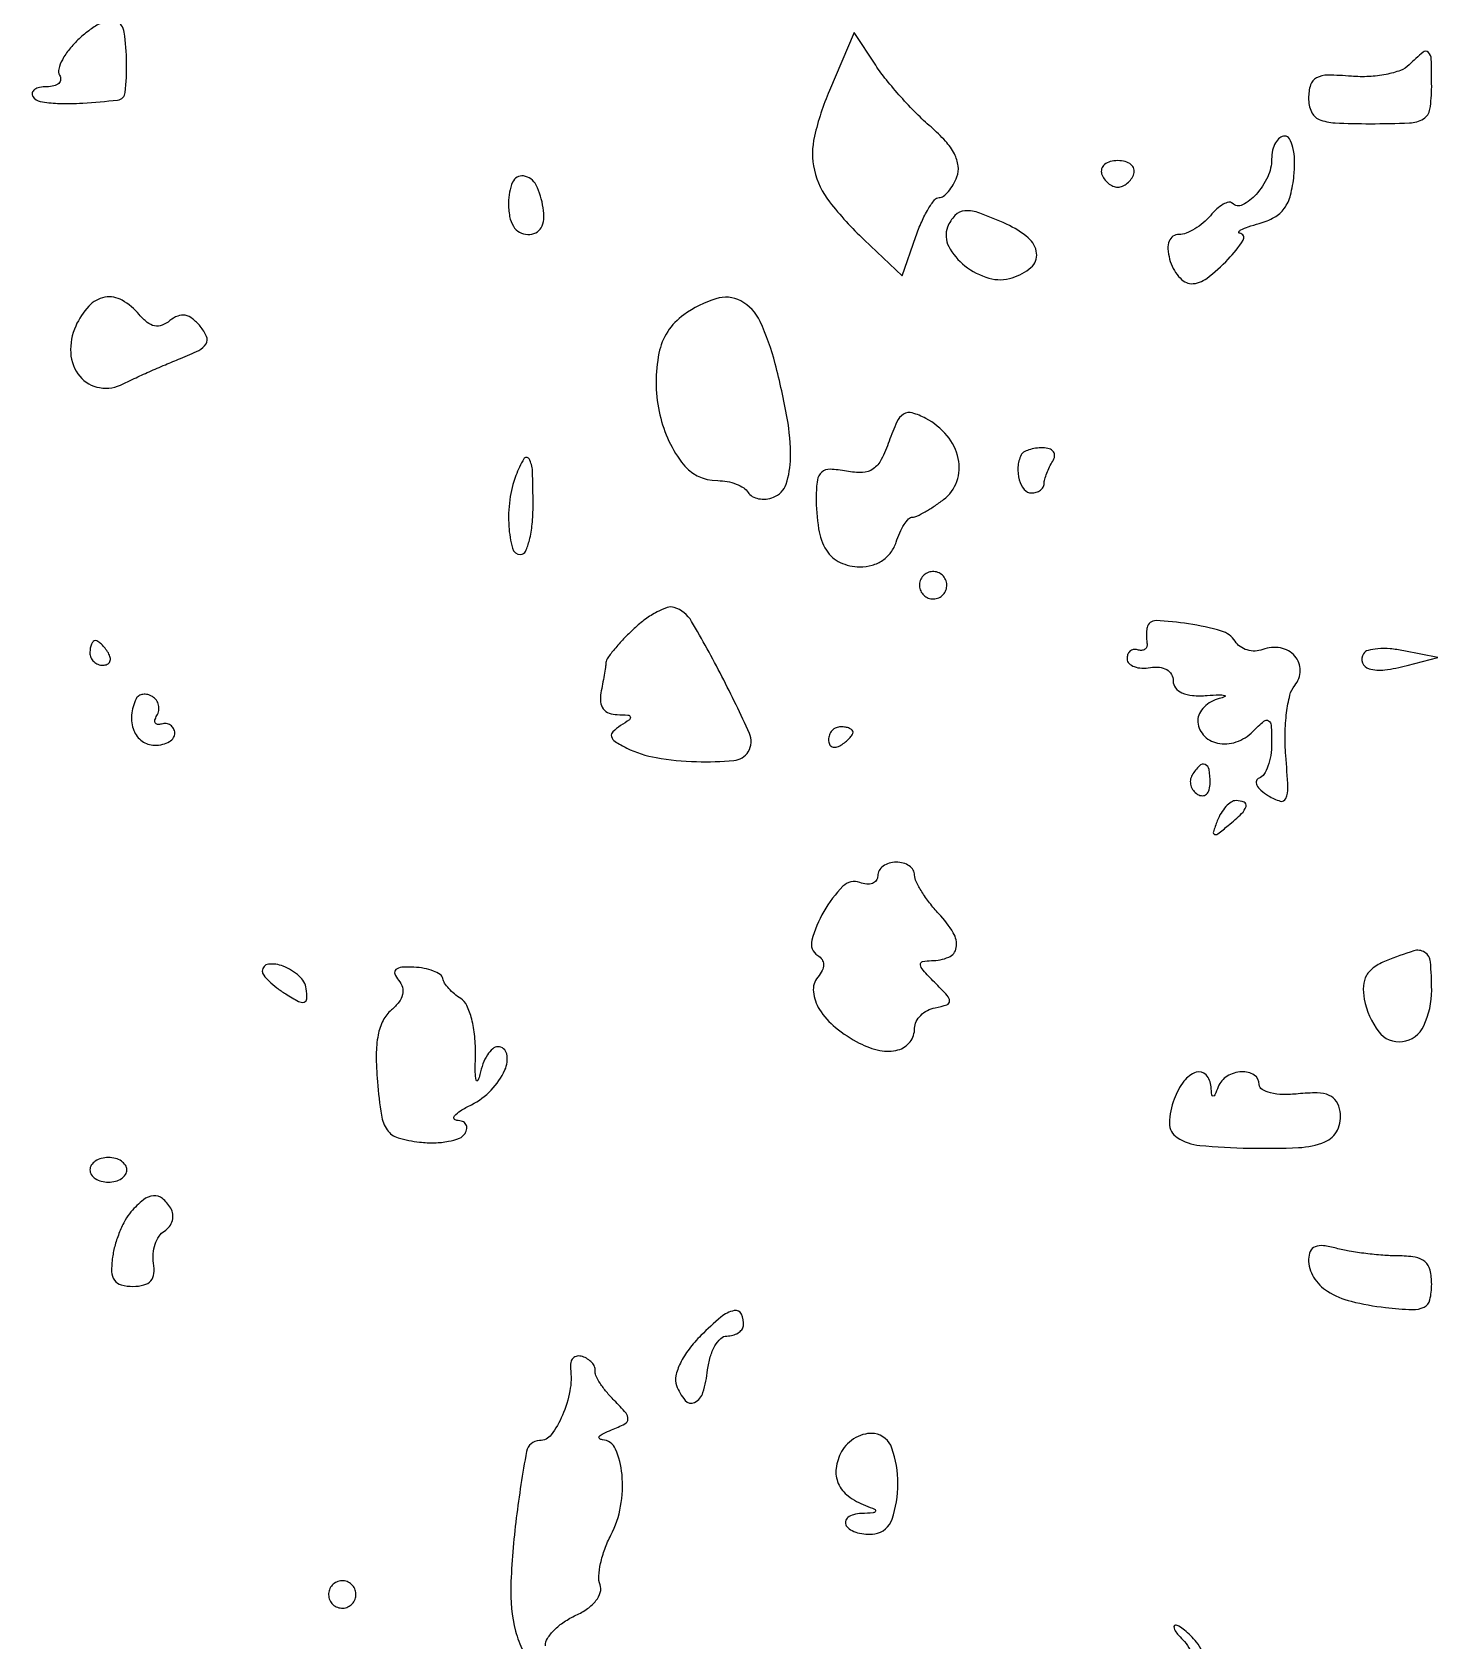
# Model space of a CAD drawing. Extents: x 0 to 5034, y 0 to 2560.
# Drawn here: x 4920.3 to 5034.5, y 2135.7 to 2266.4 of the extents above; entities that cross this region are included whole.
import ezdxf

# ---------------------------------------------------------------- set-up
doc = ezdxf.new("R2010")
doc.units = 0

msp = doc.modelspace()

# ---------------------------------------------------------------- linework, layer by layer
for points in [[(4924.12927, 2265.905806, 0.034411), (4923.339646, 2265.061557, 0.04763), (4922.764877, 2264.199388, 0.057223), (4922.463733, 2263.442093, 0.207331), (4922.536843, 2262.940387, -0.159393), (4922.623102, 2262.583966, -0.191144), (4922.472012, 2262.276239, -0.126116), (4922.077892, 2262.068169, -0.058777), (4921.5, 2262, 0.047893), (4920.91412, 2261.943752, 0.104269), (4920.5, 2261.769047, 0.181511), (4920.321729, 2261.511068, 0.202487), (4920.367878, 2261.213778, 0.211975), (4920.961276, 2260.808286, 0.034726), (4922.376967, 2260.648682, 0.027204), (4924.421904, 2260.672308, 0.010489), (4927.25, 2260.918758, 0.352999), (4927.872466, 2261.542709, 0.030186), (4927.981802, 2263.961946, 0.031261), (4927.789711, 2266.429447, 0.22284), (4927.151444, 2267.406403, 0.20832), (4926.679876, 2267.474208, 0.048265), (4925.913651, 2267.181933, 0.041912), (4925.023681, 2266.642826, 0.030411)], [(4985.079469, 2261.685393, 0.043531), (4983.86259, 2257.987997, 0.11523), (4983.858446, 2255.221169, 0.109461), (4985.086471, 2252.652813, 0.037127), (4987.889464, 2249.57239), (4990.980208, 2246.644779), (4992.087929, 2249.82239, -0.020887), (4992.570157, 2251.039627, -0.030161), (4993.103843, 2252.066577, -0.030285), (4993.617637, 2252.817389, -0.23154), (4993.990836, 2253, 0.163227), (4994.341538, 2253.117622, 0.053983), (4994.7423, 2253.494777, 0.047009), (4995.126388, 2254.039754, 0.038411), (4995.432367, 2254.684346, 0.125479), (4995.536358, 2255.570971, 0.086852), (4995.230569, 2256.53833, 0.064078), (4994.499011, 2257.590805, 0.031396), (4993.327729, 2258.732541, -0.01972), (4992.147551, 2259.830421, -0.012957), (4990.874097, 2261.180603, -0.013043), (4989.701061, 2262.561568, -0.024381), (4988.838021, 2263.746923), (4987.099295, 2266.397457)], [(5032.177052, 2263.777052, -0.110262), (5031.468272, 2263.326972, -0.038052), (5030.291961, 2263.001343, -0.035611), (5028.897857, 2262.829278, -0.034402), (5027.477052, 2262.85367, 0.019372), (5025.574603, 2262.943541, 0.120817), (5024.632532, 2262.72097, 0.204742), (5024.157024, 2262.149993, 0.072758), (5024, 2261.076618, 0.100998), (5024.224728, 2259.975435, 0.196087), (5024.85194, 2259.353831, 0.087325), (5026.149299, 2259.064481, 0.011308), (5029, 2259, 0.009722), (5032.199987, 2259.062224, 0.126045), (5033.333333, 2259.4, 0.222479), (5033.85898, 2260.180755, 0.0387), (5034, 2262, 0.007286), (5033.967106, 2264.257264, 0.194655), (5033.730116, 2264.797141, 0.387445), (5033.297295, 2264.811593, 0.019878)], [(5021, 2256.122445, -0.109781), (5020.679451, 2254.680099, -0.072785), (5019.742671, 2253.258618, -0.092165), (5018.636718, 2252.402082, -0.326008), (5017.800491, 2252.532842, 0.254365), (5017.510431, 2252.618526, 0.076276), (5017.064849, 2252.449183, 0.05576), (5016.542146, 2252.070587, 0.034968), (5016.020056, 2251.524166, -0.04452), (5015.441167, 2250.940986, -0.040317), (5014.749532, 2250.447724, -0.042663), (5014.05393, 2250.108569, -0.092357), (5013.471175, 2250, 0.148009), (5012.984169, 2249.852609, 0.15612), (5012.672938, 2249.46241, 0.106863), (5012.577037, 2248.830582, 0.048411), (5012.710251, 2248, 0.054113), (5013.001575, 2247.23509, 0.06188), (5013.440465, 2246.5875, 0.071467), (5013.952981, 2246.147974, 0.1425), (5014.461644, 2246, 0.166012), (5015.733943, 2246.434408, 0.036713), (5017.473236, 2247.99545, 0.049673), (5018.679016, 2249.527776, 0.555599), (5018.404988, 2250.09968, -0.513697), (5018.342325, 2250.211182, -0.170161), (5018.500215, 2250.372655, -0.03571), (5019.096484, 2250.616454, -0.011898), (5020, 2250.888979, 0.061728), (5021.219622, 2251.393811, 0.107955), (5022.030116, 2252.120349, 0.093829), (5022.533167, 2253.195088, 0.038363), (5022.813358, 2254.789299, 0.030303), (5022.859102, 2256.035056, 0.051444), (5022.727437, 2257.068823, 0.070989), (5022.45379, 2257.771806, 0.270803), (5022.063358, 2258, 0.171907), (5021.657633, 2257.856258, 0.093903), (5021.312362, 2257.448468, 0.074336), (5021.078787, 2256.840699, 0.054682)], [(5007.191667, 2254.925, 0.073624), (5007.399741, 2254.514089, 0.066918), (5007.723802, 2254.165781, 0.070382), (5008.110048, 2253.930417, 0.102038), (5008.5, 2253.85, 0.102038), (5008.889952, 2253.930417, 0.070382), (5009.276198, 2254.165781, 0.066918), (5009.600259, 2254.514089, 0.073624), (5009.808333, 2254.925, 0.159683), (5009.810399, 2255.333474, 0.143818), (5009.571823, 2255.684219, 0.107546), (5009.111023, 2255.920344, 0.064908), (5008.5, 2256, 0.064908), (5007.888977, 2255.920344, 0.107546), (5007.428177, 2255.684219, 0.143818), (5007.189601, 2255.333474, 0.159683)], [(4959, 2252.583333, 0.043744), (4959.097716, 2251.468571, 0.093042), (4959.401892, 2250.661477, 0.12769), (4959.900993, 2250.176713, 0.129929), (4960.569551, 2250, 0.108654), (4961.227121, 2250.144602, 0.155126), (4961.665008, 2250.545008, 0.118091), (4961.864321, 2251.219837, 0.049589), (4961.819551, 2252.171672, 0.077969), (4961.245613, 2254.015823, 0.246964), (4960.233119, 2254.752832, 0.341983), (4959.334996, 2254.245672, 0.099758)], [(4994.674428, 2250.593956, 0.215528), (4994.765832, 2249.023962, 0.10626), (4996.071999, 2247.455612, 0.096274), (4998.034624, 2246.452054, 0.148081), (4999.928336, 2246.477255, 0.099896), (5001.450007, 2247.321364, 0.248363), (5001.906117, 2248.468891, 0.194575), (5001.232963, 2249.722167, 0.066605), (4999.452947, 2250.839485, 0.017729), (4997.288344, 2251.734504, 0.102344), (4996.070812, 2251.921806, 0.194112), (4995.274301, 2251.551879, 0.096836)], [(4923.845931, 2242.561201, 0.122247), (4923.437584, 2240.369948, 0.158573), (4924.178856, 2238.478853, 0.182471), (4925.789434, 2237.553005, 0.160876), (4927.711247, 2237.859723, -0.010621), (4928.595586, 2238.293515, -0.004362), (4929.812258, 2238.845737, -0.004313), (4931.128939, 2239.416013, -0.005517), (4932.351758, 2239.917324, 0.020139), (4933.849888, 2240.583303, 0.14071), (4934.436008, 2241.116508, 0.246832), (4934.477422, 2241.715204, 0.069561), (4933.96908, 2242.537257, 0.05207), (4933.334516, 2243.15755, 0.121776), (4932.734594, 2243.430964, 0.140695), (4932.133786, 2243.374146, 0.07989), (4931.5, 2243, -0.081241), (4930.864661, 2242.627233, -0.141405), (4930.260523, 2242.574219, -0.120827), (4929.654652, 2242.854955, -0.050963), (4929.010234, 2243.487669, 0.090192), (4927.620187, 2244.654159, 0.175723), (4926.211988, 2244.896442, 0.165086), (4924.91318, 2244.178902, 0.077987)], [(4973.25, 2243.472975, 0.192748), (4971.224336, 2240.35303, 0.099378), (4971.238884, 2235.623227, 0.106713), (4973.046458, 2231.507248, 0.24058), (4975.997687, 2230, -0.046218), (4976.76231, 2229.92917, -0.046017), (4977.502078, 2229.719079, -0.050006), (4978.111604, 2229.410527, -0.112644), (4978.473008, 2229.043674, 0.126981), (4978.809536, 2228.720854, 0.081026), (4979.321649, 2228.533742, 0.072258), (4979.926665, 2228.506898, 0.066719), (4980.532025, 2228.650663, 0.22383), (4981.550437, 2229.713645, 0.077878), (4981.914541, 2231.858618, 0.048342), (4981.644164, 2235.07343, 0.01807), (4980.669848, 2239.5, 0.045158), (4979.443918, 2242.932402, 0.162892), (4977.871559, 2244.599223, 0.204251), (4975.856935, 2244.778283, 0.075091)], [(4989.920104, 2233.200655, -0.033174), (4989.28853, 2231.714108, -0.123133), (4988.627614, 2230.949995, -0.146882), (4987.755452, 2230.660021, -0.0546), (4986.453608, 2230.764117, 0.03607), (4985.128699, 2230.919539, 0.188292), (4984.445733, 2230.687466, 0.185137), (4984.093993, 2230.051014, 0.034702), (4984, 2228.698365, 0.037091), (4984.195061, 2226.072472, 0.102239), (4984.83183, 2224.339153, 0.145516), (4985.940478, 2223.355041, 0.109676), (4987.539601, 2223, 0.066943), (4988.54966, 2223.135841, 0.081877), (4989.414416, 2223.533233, 0.085671), (4990.076961, 2224.169381, 0.08205), (4990.5, 2225, -0.028573), (4990.793042, 2225.76812, -0.03843), (4991.148827, 2226.421842, -0.042717), (4991.512555, 2226.889901, -0.197052), (4991.817388, 2227.031803, 0.10012), (4992.190148, 2227.12545, 0.017214), (4992.840187, 2227.463975, 0.018145), (4993.58592, 2227.92205, 0.015328), (4994.340696, 2228.458365, 0.145703), (4995.428304, 2229.940704, 0.140629), (4995.547759, 2231.79885, 0.121788), (4994.639326, 2233.643484, 0.095138), (4992.898772, 2235.054176, 0.05307), (4991.803299, 2235.498539, 0.212083), (4991.102844, 2235.400789, 0.147981), (4990.548228, 2234.768865, 0.022773)], [(5000.641145, 2232.083333, 0.091947), (5000.388857, 2231.100842, 0.085114), (5000.494747, 2230.064702, 0.104262), (5000.900982, 2229.28332, 0.224562), (5001.5, 2229, 0.073145), (5001.883267, 2229.05637, 0.086253), (5002.210748, 2229.220313, 0.098296), (5002.43258, 2229.463938, 0.131305), (5002.515313, 2229.75, -0.062787), (5002.568614, 2230.112924, -0.024094), (5002.72902, 2230.597917, -0.023404), (5002.955814, 2231.113516, -0.026605), (5003.221324, 2231.583333, 0.113551), (5003.369037, 2231.998991, 0.191523), (5003.274147, 2232.351228, 0.158744), (5002.939841, 2232.587039, 0.075006), (5002.412023, 2232.666667, 0.036138), (5001.817998, 2232.623677, 0.043458), (5001.273077, 2232.495313, 0.048926), (5000.848488, 2232.307744, 0.156844)], [(4959.606989, 2230.418213, 0.059014), (4959.108117, 2228.452302, 0.047982), (4959.032597, 2226.278864, 0.052034), (4959.326953, 2224.512551, 0.337418), (4960, 2224, 0.295869), (4960.387127, 2224.251055, 0.04382), (4960.70625, 2225.175, 0.037669), (4960.92761, 2226.467056, 0.023598), (4961, 2228, 0.00895), (4960.949938, 2230.796638, 0.122311), (4960.671678, 2231.7672, 0.577855), (4960.249929, 2231.767292, 0.039183)], [(4992.552786, 2222.08541, 0.099038), (4992.401684, 2221.679226, 0.097945), (4992.417584, 2221.244476, 0.097945), (4992.597789, 2220.848514, 0.099038), (4992.91459, 2220.552786, 0.099038), (4993.320774, 2220.401684, 0.097945), (4993.755524, 2220.417584, 0.097945), (4994.151486, 2220.597789, 0.099038), (4994.447214, 2220.91459, 0.099038), (4994.598316, 2221.320774, 0.097945), (4994.582416, 2221.755524, 0.097945), (4994.402211, 2222.151486, 0.099038), (4994.08541, 2222.447214, 0.099038), (4993.679226, 2222.598316, 0.097945), (4993.244476, 2222.582416, 0.097945), (4992.848514, 2222.402211, 0.099038)], [(4969.204751, 2217.976128, 0.01434), (4968.354881, 2217.137563, 0.018402), (4967.62517, 2216.316594, 0.016451), (4967.072223, 2215.599574, 0.12993), (4966.923489, 2215.211045, -0.011753), (4966.872913, 2214.826281, -0.002869), (4966.771045, 2214.194807, -0.002939), (4966.645835, 2213.472139, -0.002927), (4966.511973, 2212.75, 0.075872), (4966.484393, 2212.018583, 0.133447), (4966.706778, 2211.460328, 0.141175), (4967.169655, 2211.111445, 0.089278), (4967.838484, 2210.984687, -0.014695), (4968.705535, 2210.9512, -0.310013), (4968.8979, 2210.799041, -0.32179), (4968.821649, 2210.570714, -0.01532), (4968.1149, 2210.092174, 0.048748), (4967.480804, 2209.598041, 0.276732), (4967.370761, 2209.20266, 0.188219), (4967.666573, 2208.805839, 0.023892), (4968.6149, 2208.274948, 0.073613), (4971.014118, 2207.491529, 0.03465), (4974.266562, 2207.167218, 0.029795), (4977.319313, 2207.257175, 0.236304), (4978.486158, 2207.977603, 0.250214), (4978.580267, 2209.464371, 0.012014), (4976.338642, 2214.091008, 0.013662), (4973.8821, 2218.560831, 0.185811), (4972.454751, 2219.69985, 0.160504), (4971.907133, 2219.693165, 0.039308), (4971.068898, 2219.329762, 0.03626), (4970.125525, 2218.73813, 0.029358)], [(5010.881579, 2218.057309, 0.035518), (5010.844426, 2217.790516, 0.016842), (5010.83273, 2217.443397, 0.016598), (5010.844866, 2217.07792, 0.022558), (5010.881579, 2216.75, -0.12901), (5010.854957, 2216.484671, -0.162681), (5010.700839, 2216.29375, -0.133789), (5010.435117, 2216.210642, -0.077171), (5010.1, 2216.25, 0.110211), (5009.761212, 2216.267433, 0.140099), (5009.480025, 2216.132812, 0.132354), (5009.301825, 2215.86243, 0.093464), (5009.253277, 2215.5, 0.191189), (5009.417312, 2215.143314, 0.104102), (5009.833379, 2214.885652, 0.077318), (5010.442577, 2214.766791, 0.051591), (5011.153277, 2214.812858, -0.068414), (5011.879891, 2214.835539, -0.106015), (5012.474059, 2214.640843, -0.12921), (5012.859165, 2214.256128, -0.133003), (5013, 2213.736051, 0.163234), (5013.192423, 2213.162349, 0.12912), (5013.709706, 2212.755258, 0.084083), (5014.568058, 2212.543238, 0.036279), (5015.75, 2212.541037, -0.008233), (5016.735655, 2212.594511, -0.069077), (5017.178125, 2212.550025, -0.716933), (5017.187182, 2212.448132, -0.042659), (5016.75, 2212.298294, 0.067001), (5016.081045, 2212.032094, 0.069101), (5015.514063, 2211.600617, 0.07614), (5015.131329, 2211.076039, 0.120156), (5015, 2210.537438, 0.181371), (5015.449636, 2209.338666, 0.163798), (5016.597767, 2208.668418, 0.134357), (5018.110021, 2208.764461, 0.114207), (5019.471061, 2209.613918, -0.018143), (5020.378315, 2210.457616, -0.329479), (5020.75, 2210.486023, -0.245501), (5020.965198, 2210.11793, -0.011891), (5021, 2208.654762, -0.03801), (5020.925618, 2207.677713, -0.047883), (5020.703351, 2206.798662, -0.055677), (5020.378167, 2206.133295, -0.172485), (5019.990131, 2205.830044, 0.23702), (5019.766391, 2205.605496, 0.202556), (5019.793872, 2205.269311, 0.09491), (5020.134439, 2204.839898, 0.038162), (5020.740131, 2204.39387, 0.065562), (5021.699619, 2203.956713, 0.38263), (5022.161789, 2204.171088, 0.114621), (5022.319596, 2205.051514, 0.007374), (5022.147404, 2207.671076, -0.024504), (5022.091799, 2209.441956, -0.027414), (5022.215281, 2211.143999, -0.028246), (5022.479208, 2212.564414, -0.113619), (5022.873611, 2213.34771, 0.170691), (5023.324348, 2214.565095, 0.187618), (5022.889391, 2215.740413, 0.166486), (5021.713894, 2216.406421, 0.138868), (5020.27722, 2216.276138, -0.085416), (5019.654589, 2216.152522, -0.078962), (5019.00824, 2216.238356, -0.081474), (5018.437893, 2216.515421, -0.100947), (5018.034278, 2216.944536, 0.187385), (5016.930578, 2217.777924, 0.030494), (5014.259453, 2218.362085, 0.028274), (5011.609215, 2218.62212, 0.365792)], [(4925, 2216, 0.105053), (4925.081062, 2215.618444, 0.099167), (4925.311086, 2215.29375, 0.09642), (4925.654762, 2215.076123, 0.093332), (4926.059017, 2215, 0.108972), (4926.413961, 2215.078288, 0.182303), (4926.6254, 2215.29375, 0.161196), (4926.656512, 2215.6179, 0.082592), (4926.5, 2216, 0.029505), (4926.231006, 2216.382774, 0.035638), (4925.933975, 2216.70625, 0.038439), (4925.65171, 2216.934461, 0.151918), (4925.440983, 2217, 0.210953), (4925.272352, 2216.92554, 0.081139), (4925.129539, 2216.70625, 0.061769), (4925.032345, 2216.382849, 0.042167)], [(5028.459821, 2215.934989, 0.229908), (5028.385082, 2215.201989, 0.243429), (5028.915277, 2214.715068, 0.097286), (5030.186128, 2214.624241, 0.033702), (5032, 2214.97307), (5034.5, 2215.631089), (5031.726133, 2216.181435, 0.029013), (5030.627986, 2216.333781, 0.038806), (5029.622434, 2216.336059, 0.043242), (5028.830597, 2216.206861, 0.194668)], [(4928.754232, 2212.266312, 0.093052), (4928.377835, 2210.952017, 0.118397), (4928.556239, 2209.707169, 0.141743), (4929.236546, 2208.829973, 0.158696), (4930.25, 2208.5, 0.055685), (4930.912146, 2208.573972, 0.080763), (4931.456562, 2208.79375, 0.105784), (4931.80176, 2209.118995, 0.177849), (4931.9, 2209.5, 0.102678), (4931.786864, 2209.860233, 0.117554), (4931.543166, 2210.125534, 0.117001), (4931.204988, 2210.25315, 0.101035), (4930.82567, 2210.225223, -0.08807), (4930.498299, 2210.192645, -0.250328), (4930.311051, 2210.311893, -0.205677), (4930.284416, 2210.558816, -0.06392), (4930.441982, 2210.906125, 0.098133), (4930.59512, 2211.315533, 0.097727), (4930.580879, 2211.753037, 0.098155), (4930.40178, 2212.150817, 0.099951), (4930.08541, 2212.447214, 0.076159), (4929.694606, 2212.613157, 0.096446), (4929.303651, 2212.635555, 0.111232), (4928.974193, 2212.512816, 0.132806)], [(4985, 2208.940983, 0.108972), (4985.078288, 2208.586039, 0.182303), (4985.29375, 2208.3746, 0.161196), (4985.6179, 2208.343488, 0.082592), (4986, 2208.5, 0.029505), (4986.382774, 2208.768994, 0.035638), (4986.70625, 2209.066025, 0.038439), (4986.934461, 2209.34829, 0.151918), (4987, 2209.559017, 0.210953), (4986.92554, 2209.727648, 0.081139), (4986.70625, 2209.870461, 0.061769), (4986.382849, 2209.967655, 0.042167), (4986, 2210, 0.105053), (4985.618444, 2209.918938, 0.099167), (4985.29375, 2209.688914, 0.09642), (4985.076123, 2209.345238, 0.093332)], [(5014.542705, 2206.069098, 0.108373), (5014.401101, 2205.665803, 0.099685), (5014.434921, 2205.22714, 0.095498), (5014.639411, 2204.820631, 0.090427), (5014.983688, 2204.510081, 0.136093), (5015.36964, 2204.397824, 0.190788), (5015.701458, 2204.524436, 0.140899), (5015.925389, 2204.890269, 0.067432), (5016, 2205.440983, 0.039415), (5015.914842, 2206.519563, 0.25701), (5015.592818, 2206.933879, 0.315493), (5015.13314, 2206.838655, 0.050477)], [(5016.584097, 2202.358556, 0.012731), (5016.264678, 2201.458284, 0.389672), (5016.355597, 2201.258808, 0.27071), (5016.617386, 2201.292701, 0.008807), (5017.477108, 2201.981001, 0.017238), (5018.562498, 2202.946872, 0.127361), (5018.925, 2203.530548, 0.389178), (5018.765008, 2203.870501, 0.097466), (5018.106989, 2204, 0.148172), (5017.719384, 2203.882557, 0.058677), (5017.291272, 2203.517826, 0.05126), (5016.891147, 2202.986565, 0.0442)], [(4989, 2197.893011, -0.152067), (4988.883035, 2197.517319, -0.152422), (4988.573573, 2197.274836, -0.115238), (4988.103609, 2197.212123, -0.067502), (4987.548333, 2197.343079, 0.299102), (4986.175569, 2197.043506, 0.062885), (4984.615185, 2194.986943, 0.064905), (4983.643676, 2192.649027, 0.331786), (4984.129644, 2191.419875, -0.108672), (4984.472833, 2191.08705, -0.146874), (4984.596796, 2190.675504, -0.1177), (4984.482217, 2190.19357, -0.056306), (4984.131243, 2189.658138, 0.202119), (4983.772832, 2188.473784, 0.114531), (4984.270915, 2187.034079, 0.081639), (4985.578049, 2185.555875, 0.052285), (4987.5, 2184.29847, 0.067201), (4989.178553, 2183.703441, 0.117907), (4990.643587, 2183.744859, 0.164466), (4991.6219, 2184.398491, 0.165428), (4992, 2185.510009, -0.116426), (4992.126883, 2186.047529, -0.081516), (4992.493087, 2186.553721, -0.074917), (4993.03711, 2186.952279, -0.07324), (4993.678593, 2187.176676, 0.030371), (4994.621862, 2187.418546, 0.33514), (4994.832437, 2187.718352, 0.179355), (4994.64968, 2188.163749, 0.010274), (4993.607164, 2189.25, -0.011743), (4992.679088, 2190.222712, -0.152026), (4992.469641, 2190.67145, -0.393578), (4992.64913, 2190.925564, -0.051524), (4993.369554, 2191, 0.099139), (4994.767677, 2191.279969, 0.260745), (4995.377349, 2192.056826, 0.177654), (4995.137691, 2193.261542, 0.050547), (4993.96542, 2194.806743, -0.022494), (4993.213086, 2195.690856, -0.025613), (4992.577342, 2196.602702, -0.026024), (4992.123683, 2197.422184, -0.113879), (4992, 2197.958187, 0.142554), (4991.884381, 2198.355472, 0.099664), (4991.559375, 2198.693967, 0.084368), (4991.073358, 2198.922013, 0.067698), (4990.5, 2199, 0.072144), (4989.926792, 2198.91686, 0.087143), (4989.440625, 2198.674822, 0.100435), (4989.115611, 2198.315153, 0.134459)], [(4939, 2190.152063, 0.169694), (4939.116313, 2189.81922, 0.031185), (4939.559287, 2189.32891, 0.030356), (4940.174957, 2188.796472, 0.023527), (4940.903957, 2188.292053, 0.015919), (4941.949586, 2187.684429, 0.188427), (4942.406864, 2187.62832, 0.337719), (4942.623192, 2187.901928, 0.040862), (4942.570828, 2188.718378, 0.179083), (4942.010568, 2189.743591, 0.083808), (4940.701546, 2190.5444, 0.123006), (4939.500796, 2190.70996, 0.38299)], [(5030.297806, 2190.986523, 0.056706), (5029.30577, 2190.449615, 0.111361), (5028.703972, 2189.790035, 0.114856), (5028.454332, 2188.950734, 0.062744), (5028.52438, 2187.873404, 0.114524), (5029.702594, 2185.223018, 0.270742), (5031.625358, 2184.419978, 0.256333), (5033.358621, 2185.697153, 0.108902), (5034, 2188.606989, 0.021028), (5033.903319, 2190.904856, 0.232943), (5033.44267, 2191.670168, 0.222827), (5032.540593, 2191.790638, 0.019267)], [(4950.072135, 2189.413082, -0.101338), (4950.381636, 2188.833857, -0.131536), (4950.397928, 2188.234596, -0.107892), (4950.101443, 2187.619795, -0.053495), (4949.49494, 2186.9958, 0.103451), (4948.818269, 2186.145024, 0.06837), (4948.413079, 2184.959002, 0.049062), (4948.259966, 2183.345838, 0.020582), (4948.357259, 2181.164468, 0.015337), (4948.67607, 2178.437948, 0.116231), (4949.151274, 2177.242972, 0.170545), (4950.031161, 2176.610768, 0.042901), (4951.787456, 2176.255755, 0.033815), (4952.997862, 2176.19992, 0.041497), (4954.122978, 2176.317872, 0.046449), (4955.01718, 2176.575228, 0.162447), (4955.471823, 2176.954408, 0.10355), (4955.616435, 2177.354033, 0.176683), (4955.543686, 2177.697188, 0.164216), (4955.259857, 2177.929826, 0.087678), (4954.809017, 2178.014742, -0.274826), (4954.584341, 2178.151772, -0.318754), (4954.616297, 2178.395388, -0.069234), (4955.114197, 2178.802137, -0.019588), (4955.991142, 2179.289859, 0.083965), (4957.595324, 2180.474118, 0.084906), (4958.713516, 2182.115873, 0.158937), (4958.861186, 2183.41386, 0.356225), (4958.142875, 2184, 0.186161), (4957.72513, 2183.83888, 0.064754), (4957.299631, 2183.339063, 0.053473), (4956.930726, 2182.611169, 0.040454), (4956.681812, 2181.75, -0.061529), (4956.519636, 2181.266156, -0.709454), (4956.387141, 2181.280736, -0.055037), (4956.308506, 2181.948953, -0.008109), (4956.320829, 2183.312081, 0.031036), (4956.264306, 2184.847618, 0.038829), (4956.014082, 2186.250857, 0.043285), (4955.621729, 2187.357912, 0.148607), (4955.123158, 2187.923884, -0.036203), (4954.615851, 2188.290631, -0.035068), (4954.160937, 2188.730363, -0.037166), (4953.817657, 2189.174542, -0.096855), (4953.66459, 2189.54633, 0.197025), (4953.44994, 2189.869345, 0.055877), (4952.904978, 2190.155542, 0.047132), (4952.16036, 2190.367846, 0.034966), (4951.309804, 2190.46493, 0.026799), (4950.328339, 2190.455274, 0.161633), (4949.862184, 2190.266964, 0.31633), (4949.773989, 2189.92674, 0.083601)], [(5013.072255, 2179.75, 0.089536), (5012.701326, 2177.79782, 0.255683), (5013.33205, 2176.619502, 0.122797), (5015.164652, 2175.982936, 0.017424), (5019.17729, 2175.761604, 0.016194), (5023.189025, 2175.810251, 0.08529), (5025.332832, 2176.277685, 0.189654), (5026.343467, 2177.237677, 0.146609), (5026.565023, 2178.753971, 0.105789), (5026.262857, 2179.564485, 0.15331), (5025.682216, 2180.052465, 0.097425), (5024.710433, 2180.249875, 0.02725), (5023.15409, 2180.174634, -0.030633), (5021.921061, 2180.123375, -0.053489), (5020.907619, 2180.252341, -0.075584), (5020.225902, 2180.528058, -0.264839), (5020, 2180.924634, 0.253722), (5019.580971, 2181.697238, 0.158599), (5018.562256, 2181.970753, 0.124809), (5017.387791, 2181.606666, 0.16095), (5016.662281, 2180.75, -0.009076), (5016.382013, 2180.090194, -0.295955), (5016.242982, 2180, -0.382689), (5016.135242, 2180.096611, -0.011437), (5016.078947, 2180.75, 0.168405), (5015.674759, 2181.714716, 0.298807), (5014.873857, 2181.927464, 0.153951), (5013.869336, 2181.200293, 0.068191)], [(4925, 2174, 0.148195), (4925.115568, 2173.618646, 0.098894), (4925.440625, 2173.29375, 0.082425), (4925.926543, 2173.074694, 0.064853), (4926.5, 2173, 0.064853), (4927.073457, 2173.074694, 0.082425), (4927.559375, 2173.29375, 0.098894), (4927.884432, 2173.618646, 0.148195), (4928, 2174, 0.148195), (4927.884432, 2174.381354, 0.098894), (4927.559375, 2174.70625, 0.082425), (4927.073457, 2174.925306, 0.064853), (4926.5, 2175, 0.064853), (4925.926543, 2174.925306, 0.082425), (4925.440625, 2174.70625, 0.098894), (4925.115568, 2174.381354, 0.148195)], [(4928.335518, 2170.595716, 0.056458), (4927.864744, 2169.917838, 0.027295), (4927.414544, 2168.960656, 0.026657), (4927.049339, 2167.900531, 0.034511), (4926.835518, 2166.894699, 0.040672), (4926.766224, 2165.724998, 0.149059), (4926.995719, 2165.027966, 0.178656), (4927.543529, 2164.650602, 0.063931), (4928.5, 2164.533388, 0.060814), (4929.390719, 2164.647326, 0.149987), (4929.947827, 2164.986182, 0.157332), (4930.203175, 2165.566563, 0.06893), (4930.173205, 2166.415963, -0.063789), (4930.138098, 2167.186909, -0.06057), (4930.296348, 2167.956161, -0.065188), (4930.614602, 2168.608202, -0.108664), (4931.05132, 2169.031718, 0.091122), (4931.459068, 2169.40054, 0.095728), (4931.700443, 2169.884237, 0.099568), (4931.738937, 2170.406958, 0.107562), (4931.569098, 2170.888197, 0.081774), (4930.883815, 2171.674657, 0.197784), (4930.16103, 2171.898496, 0.149261), (4929.341006, 2171.564734, 0.042053)], [(5024, 2166.739076, 0.137213), (5024.408382, 2165.27896, 0.116827), (5025.534601, 2164.136052, 0.079452), (5027.460547, 2163.318179, 0.033033), (5030.25, 2162.819305, 0.015321), (5032.431584, 2162.643766, 0.129386), (5033.387668, 2162.845241, 0.22346), (5033.856956, 2163.442396, 0.056653), (5034, 2164.700801, 0.056896), (5033.867726, 2165.85946, 0.162454), (5033.449498, 2166.542474, 0.137748), (5032.652785, 2166.903529, 0.036706), (5031.25, 2167.013655, -0.017627), (5030.033066, 2167.06262, -0.011811), (5028.646875, 2167.200423, -0.011903), (5027.308743, 2167.397889, -0.022884), (5026.25, 2167.630286, 0.035885), (5025.203672, 2167.831622, 0.124511), (5024.525572, 2167.743392, 0.192852), (5024.140157, 2167.378421, 0.108323)], [(4974.641347, 2160.550438, 0.035298), (4973.672712, 2159.434451, 0.046731), (4972.968844, 2158.288649, 0.054819), (4972.593346, 2157.253375, 0.152369), (4972.642275, 2156.489832, 0.081729), (4973.354955, 2155.272098, 0.347712), (4974.124933, 2155.108846, 0.207534), (4974.805329, 2155.914683, 0.044374), (4975.183578, 2157.75, -0.042626), (4975.396678, 2158.802563, -0.058269), (4975.774238, 2159.692187, -0.072817), (4976.248188, 2160.298909, -0.192908), (4976.75, 2160.5, 0.064042), (4977.234097, 2160.562261, 0.07584), (4977.657292, 2160.744792, 0.088427), (4977.95644, 2161.015208, 0.140855), (4978.083333, 2161.333333, 0.135424), (4977.92107, 2162.281217, 0.352526), (4977.340352, 2162.564749, 0.11836), (4976.263862, 2162.032378, 0.022629)], [(4986.05849, 2151.10929, 0.090745), (4985.621426, 2149.746751, 0.137511), (4985.79883, 2148.522438, 0.126894), (4986.607607, 2147.500841, 0.071366), (4988, 2146.728891, -0.012217), (4988.750685, 2146.421932, -0.423388), (4988.810987, 2146.260351, -0.268712), (4988.62937, 2146.135577, -0.008331), (4987.690983, 2146.078947, 0.051176), (4987.038058, 2145.98302, 0.106196), (4986.578742, 2145.755604, 0.174393), (4986.383765, 2145.44053, 0.192945), (4986.444954, 2145.089067, 0.125765), (4986.787659, 2144.758742, 0.0602), (4987.35546, 2144.520997, 0.054084), (4988.04434, 2144.404013, 0.051515), (4988.753971, 2144.434396, 0.281336), (4990.16172, 2145.606293, 0.082676), (4990.638088, 2148.501043, 0.082583), (4990.151044, 2151.396173, 0.280424), (4988.738715, 2152.567843, 0.093067), (4987.996709, 2152.538243, 0.068331), (4987.224869, 2152.246025, 0.066641), (4986.541558, 2151.746286, 0.078877)], [(4944.552786, 2140.08541, 0.099038), (4944.401684, 2139.679226, 0.097945), (4944.417584, 2139.244476, 0.097945), (4944.597789, 2138.848514, 0.099038), (4944.91459, 2138.552786, 0.099038), (4945.320774, 2138.401684, 0.097945), (4945.755524, 2138.417584, 0.097945), (4946.151486, 2138.597789, 0.099038), (4946.447214, 2138.91459, 0.099038), (4946.598316, 2139.320774, 0.097945), (4946.582416, 2139.755524, 0.097945), (4946.402211, 2140.151486, 0.099038), (4946.08541, 2140.447214, 0.099038), (4945.679226, 2140.598316, 0.097945), (4945.244476, 2140.582416, 0.097945), (4944.848514, 2140.402211, 0.099038)], [(5013.776206, 2135.823794, -0.063362), (5014.282162, 2135.170318, -0.138492), (5014.441785, 2134.563081, -0.119976), (5014.268452, 2133.903522, -0.041546), (5013.726206, 2133.073794, 0.002488), (5012.974286, 2132.098761, 0.508062), (5013.003986, 2131.998579, 0.255536), (5013.159065, 2132.023277, 0.001742), (5014.262331, 2132.882679, 0.039078), (5015.07522, 2133.629974, 0.131993), (5015.409818, 2134.262098, 0.162408), (5015.347701, 2134.896226, 0.068375), (5014.889886, 2135.632679, 0.023047), (5014.413071, 2136.15613, 0.028024), (5013.918794, 2136.598349, 0.028533), (5013.471482, 2136.915523, 0.140854), (5013.177555, 2137, 0.395933), (5013.065467, 2136.894741, 0.1342), (5013.115167, 2136.654489, 0.055535), (5013.364105, 2136.275979, 0.023176)]]:
    msp.add_lwpolyline(points, format="xyb", close=True)
msp.add_lwpolyline([(4962, 2135.339485, -0.144299), (4962.175099, 2135.933576, -0.053632), (4962.728585, 2136.617462, -0.047501), (4963.531276, 2137.277666, -0.041485), (4964.480288, 2137.809065, 0.046702), (4965.426796, 2138.352083, 0.071655), (4966.112557, 2139.000303, 0.093439), (4966.465097, 2139.670697, 0.167593), (4966.444002, 2140.285332, -0.109804), (4966.339741, 2140.986202, -0.035884), (4966.489325, 2142.026636, -0.033762), (4966.827455, 2143.193603, -0.032274), (4967.323693, 2144.322807, 0.076254), (4968.11608, 2146.663904, 0.065848), (4968.226824, 2149.259252, 0.080052), (4967.704009, 2151.318569, 0.282277), (4966.633423, 2152.070285, -0.163713), (4966.392884, 2152.168171, -0.42334), (4966.382993, 2152.336058, -0.092987), (4966.7177, 2152.58697, -0.020861), (4967.372511, 2152.876346, 0.024693), (4968.450654, 2153.362708, 0.257572), (4968.712716, 2153.751193, 0.205553), (4968.552438, 2154.241094, 0.015939), (4967.586797, 2155.270346, -0.02426), (4966.960103, 2155.960996, -0.029819), (4966.448197, 2156.664928, -0.030755), (4966.099767, 2157.291299, -0.148752), (4966.039286, 2157.689286, 0.141032), (4965.995689, 2158.008607, 0.079986), (4965.781665, 2158.338478, 0.068973), (4965.435677, 2158.628658, 0.059675), (4965.006807, 2158.831064, 0.115958), (4964.585495, 2158.869453, 0.163882), (4964.251326, 2158.701847, 0.144499), (4964.059243, 2158.345185, 0.08434), (4964.040293, 2157.856064, -0.079319), (4963.987867, 2156.032948, -0.054842), (4963.383489, 2154.05557, -0.058068), (4962.477402, 2152.481131, -0.237463), (4961.521464, 2152, 0.362285), (4960.467095, 2151.120617, 0.013971), (4959.637045, 2145.721638, 0.022293), (4959.19453, 2140.204013, 0.070455), (4959.583109, 2136.524892, 0.056981), (4960.191479, 2134.90736, 0.161693)], format="xyb")

doc.saveas('drawing.dxf')
